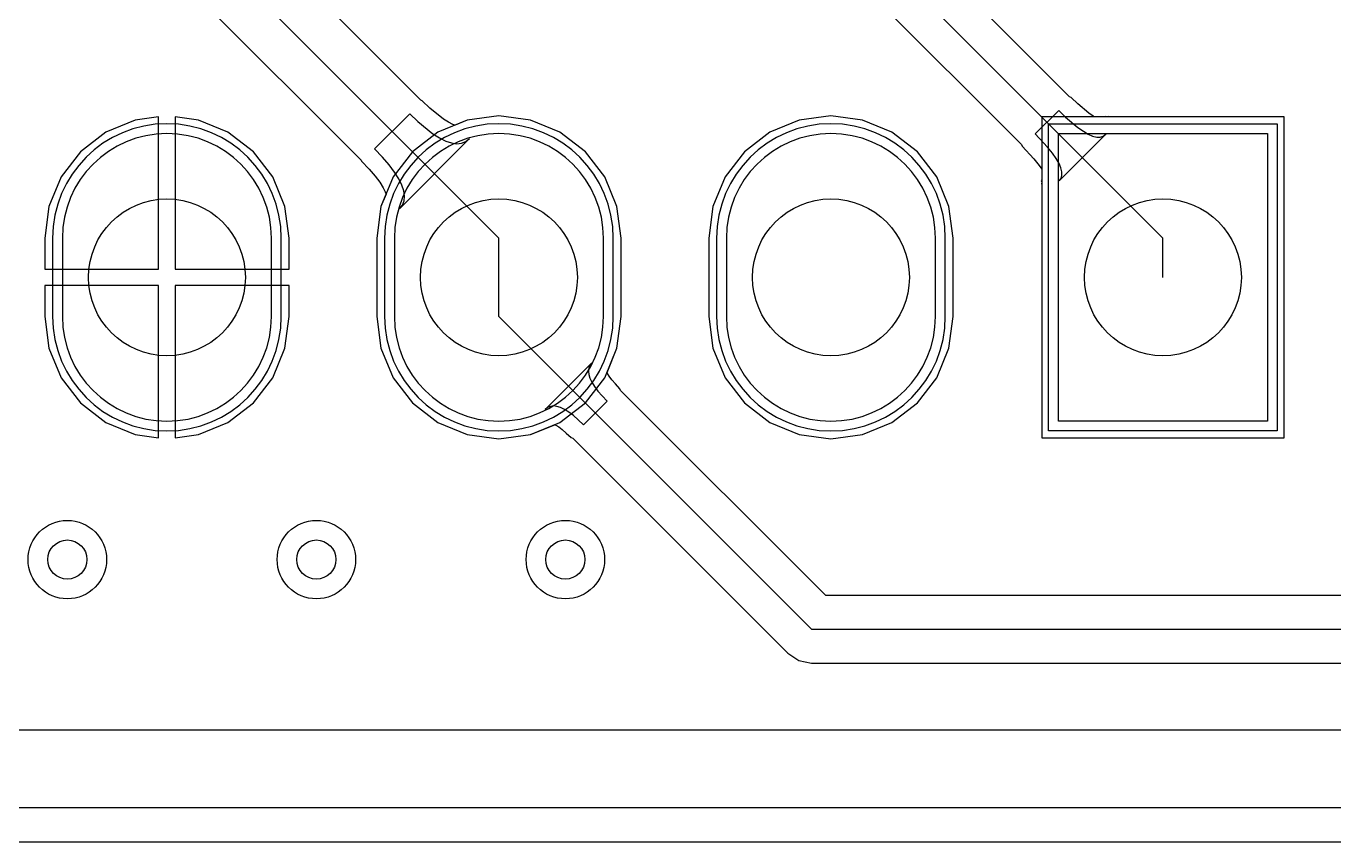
# Model space of a CAD drawing. Extents: x -53 to 82, y -68 to 38.
# Drawn here: x 57.34 to 67.35, y 0 to 6.24 of the extents above; entities that cross this region are included whole.
import ezdxf

# ---------------------------------------------------------------- set-up
doc = ezdxf.new("R2010")
doc.units = 0
for name, color, linetype in [('BOTTOM_LAYER', 5, 'CONTINUOUS'), ('BOTTOM_SOLDER', 6, 'CONTINUOUS'), ('KEEP-OUT_LAYER', 6, 'CONTINUOUS'), ('MULTI-LAYER', 9, 'CONTINUOUS'), ('TOP_LAYER', 1, 'CONTINUOUS'), ('TOP_OVERLAY', 2, 'CONTINUOUS'), ('TOP_SOLDER', 216, 'CONTINUOUS')]:
    doc.layers.add(name, color=color, linetype=linetype)

msp = doc.modelspace()

# ---------------------------------------------------------------- linework, layer by layer
at = {"layer": 'BOTTOM_LAYER'}
for p, q in [((63.339, 7.319), (66.04, 4.618)), ((65.326, 5.698), (63.751, 7.273)), ((63.385, 6.907), (64.958, 5.333)), ((65.339, 5.693), (65.326, 5.698)), ((65.388, 5.646), (65.339, 5.693)), ((65.473, 5.573), (65.388, 5.646)), ((58.178, 5.521), (57.953, 5.428)), ((58.356, 5.545), (58.178, 5.521)), ((58.356, 4.381), (58.356, 5.545)), ((58.662, 5.521), (58.483, 5.545)), ((58.483, 5.545), (58.483, 4.381)), ((58.887, 5.428), (58.662, 5.521)), ((60.718, 5.521), (60.493, 5.428)), ((60.96, 5.553), (60.718, 5.521)), ((61.202, 5.521), (60.96, 5.553)), ((61.427, 5.428), (61.202, 5.521)), ((63.258, 5.521), (63.033, 5.428)), ((63.5, 5.553), (63.258, 5.521)), ((63.742, 5.521), (63.5, 5.553)), ((63.967, 5.428), (63.742, 5.521)), ((65.063, 5.415), (65.243, 5.595)), ((65.243, 5.595), (65.295, 5.544)), ((65.295, 5.544), (65.389, 5.464)), ((65.505, 5.551), (65.473, 5.573)), ((65.515, 5.545), (65.505, 5.551)), ((65.592, 5.545), (65.515, 5.545)), ((65.602, 5.549), (65.592, 5.545)), ((65.613, 5.545), (65.602, 5.549)), ((65.624, 5.548), (65.613, 5.545)), ((65.613, 5.545), (65.613, 5.545)), ((65.628, 5.545), (65.624, 5.548)), ((66.967, 5.545), (65.628, 5.545)), ((66.967, 3.091), (66.967, 5.545)), ((57.953, 5.428), (57.759, 5.279)), ((59.081, 5.279), (58.887, 5.428)), ((60.493, 5.428), (60.299, 5.279)), ((61.621, 5.279), (61.427, 5.428)), ((63.033, 5.428), (62.839, 5.279)), ((64.161, 5.279), (63.967, 5.428)), ((65.157, 5.314), (65.063, 5.415)), ((65.24, 3.218), (65.24, 5.418)), ((65.24, 5.418), (66.84, 5.418)), ((65.602, 5.412), (65.246, 5.056)), ((65.389, 5.464), (65.431, 5.435)), ((65.431, 5.435), (65.468, 5.413)), ((65.468, 5.413), (65.502, 5.399)), ((65.583, 5.398), (65.602, 5.412)), ((66.84, 5.418), (66.84, 3.218)), ((64.958, 5.333), (64.963, 5.321)), ((64.963, 5.321), (65.053, 5.224)), ((65.194, 5.269), (65.157, 5.314)), ((65.502, 5.399), (65.533, 5.391)), ((65.533, 5.391), (65.56, 5.391)), ((65.56, 5.391), (65.583, 5.398)), ((57.759, 5.279), (57.61, 5.086)), ((59.23, 5.086), (59.081, 5.279)), ((60.299, 5.279), (60.15, 5.086)), ((61.77, 5.086), (61.621, 5.279)), ((62.839, 5.279), (62.69, 5.086)), ((64.31, 5.086), (64.161, 5.279)), ((65.053, 5.224), (65.084, 5.186)), ((65.223, 5.227), (65.194, 5.269)), ((65.245, 5.19), (65.223, 5.227)), ((65.084, 5.186), (65.107, 5.153)), ((65.107, 5.153), (65.113, 5.143)), ((65.113, 5.143), (65.113, 5.066)), ((65.259, 5.156), (65.245, 5.19)), ((65.267, 5.125), (65.259, 5.156)), ((65.267, 5.098), (65.267, 5.125)), ((57.61, 5.086), (57.517, 4.86)), ((59.323, 4.86), (59.23, 5.086)), ((60.15, 5.086), (60.057, 4.86)), ((61.863, 4.86), (61.77, 5.086)), ((62.69, 5.086), (62.597, 4.86)), ((64.403, 4.86), (64.31, 5.086)), ((65.113, 5.066), (65.109, 5.056)), ((65.109, 5.056), (65.113, 5.045)), ((65.113, 5.045), (65.11, 5.034)), ((65.11, 5.034), (65.113, 5.03)), ((65.113, 5.045), (65.113, 5.045)), ((65.113, 5.03), (65.113, 3.091)), ((65.246, 5.056), (65.26, 5.075)), ((65.26, 5.075), (65.267, 5.098)), ((57.517, 4.86), (57.485, 4.618)), ((59.355, 4.618), (59.323, 4.86)), ((60.057, 4.86), (60.025, 4.618)), ((61.895, 4.618), (61.863, 4.86)), ((62.597, 4.86), (62.565, 4.618)), ((64.435, 4.618), (64.403, 4.86)), ((57.485, 4.618), (57.485, 4.381)), ((57.62, 4.618), (57.62, 4.018)), ((59.22, 4.018), (59.22, 4.618)), ((59.355, 4.381), (59.355, 4.618)), ((60.025, 4.618), (60.025, 4.018)), ((60.16, 4.618), (60.16, 4.018)), ((61.76, 4.018), (61.76, 4.618)), ((61.895, 4.018), (61.895, 4.618)), ((62.565, 4.618), (62.565, 4.018)), ((62.7, 4.618), (62.7, 4.018)), ((64.3, 4.018), (64.3, 4.618)), ((64.435, 4.018), (64.435, 4.618)), ((66.04, 4.318), (66.04, 4.618)), ((57.485, 4.381), (58.356, 4.381)), ((58.483, 4.381), (59.355, 4.381)), ((60.96, 4.018), (60.96, 4.318)), ((58.356, 4.255), (57.485, 4.255)), ((57.485, 4.255), (57.485, 4.018)), ((58.356, 3.091), (58.356, 4.255)), ((59.355, 4.255), (58.483, 4.255)), ((58.483, 4.255), (58.483, 3.091)), ((59.355, 4.018), (59.355, 4.255)), ((57.485, 4.018), (57.517, 3.776)), ((59.323, 3.776), (59.355, 4.018)), ((60.025, 4.018), (60.057, 3.776)), ((60.96, 4.018), (63.352, 1.626)), ((61.863, 3.776), (61.895, 4.018)), ((62.565, 4.018), (62.597, 3.776)), ((64.403, 3.776), (64.435, 4.018)), ((57.517, 3.776), (57.61, 3.55)), ((59.23, 3.55), (59.323, 3.776)), ((60.057, 3.776), (60.15, 3.55)), ((61.787, 3.591), (61.863, 3.776)), ((62.597, 3.776), (62.69, 3.55)), ((64.31, 3.55), (64.403, 3.776)), ((61.313, 3.307), (61.671, 3.665)), ((61.647, 3.624), (61.644, 3.601)), ((61.656, 3.646), (61.647, 3.624)), ((61.671, 3.665), (61.656, 3.646)), ((57.61, 3.55), (57.759, 3.357)), ((59.081, 3.357), (59.23, 3.55)), ((60.15, 3.55), (60.299, 3.357)), ((61.644, 3.601), (61.647, 3.575)), ((61.647, 3.575), (61.656, 3.547)), ((61.656, 3.547), (61.67, 3.516)), ((61.67, 3.516), (61.69, 3.483)), ((61.791, 3.582), (61.787, 3.591)), ((61.804, 3.561), (61.791, 3.582)), ((61.824, 3.534), (61.804, 3.561)), ((61.851, 3.503), (61.824, 3.534)), ((61.886, 3.466), (61.851, 3.503)), ((62.69, 3.55), (62.839, 3.357)), ((64.161, 3.357), (64.31, 3.55)), ((61.69, 3.483), (61.717, 3.448)), ((61.717, 3.448), (61.749, 3.411)), ((61.749, 3.411), (61.787, 3.371)), ((61.891, 3.453), (61.886, 3.466)), ((63.46, 1.885), (61.891, 3.453)), ((57.759, 3.357), (57.953, 3.208)), ((58.887, 3.208), (59.081, 3.357)), ((60.299, 3.357), (60.493, 3.208)), ((61.332, 3.322), (61.313, 3.307)), ((61.354, 3.331), (61.332, 3.322)), ((61.377, 3.334), (61.354, 3.331)), ((61.403, 3.331), (61.377, 3.334)), ((61.431, 3.322), (61.403, 3.331)), ((61.462, 3.308), (61.431, 3.322)), ((61.495, 3.288), (61.462, 3.308)), ((61.787, 3.371), (61.607, 3.191)), ((62.839, 3.357), (63.033, 3.208)), ((63.967, 3.208), (64.161, 3.357)), ((57.953, 3.208), (58.178, 3.115)), ((58.662, 3.115), (58.887, 3.208)), ((60.493, 3.208), (60.718, 3.115)), ((61.53, 3.261), (61.495, 3.288)), ((61.567, 3.229), (61.53, 3.261)), ((61.607, 3.191), (61.567, 3.229)), ((63.033, 3.208), (63.258, 3.115)), ((63.742, 3.115), (63.967, 3.208)), ((66.84, 3.218), (65.24, 3.218)), ((58.178, 3.115), (58.356, 3.091)), ((58.483, 3.091), (58.662, 3.115)), ((60.718, 3.115), (60.96, 3.083)), ((60.96, 3.083), (61.202, 3.115)), ((61.202, 3.115), (61.387, 3.191)), ((61.387, 3.191), (61.396, 3.187)), ((61.396, 3.187), (61.417, 3.174)), ((61.417, 3.174), (61.444, 3.154)), ((61.444, 3.154), (61.475, 3.127)), ((61.475, 3.127), (61.512, 3.092)), ((63.258, 3.115), (63.5, 3.083)), ((63.5, 3.083), (63.742, 3.115)), ((61.512, 3.092), (61.525, 3.087)), ((61.525, 3.087), (63.169, 1.442)), ((65.113, 3.091), (66.967, 3.091)), ((68.574, 1.885), (63.46, 1.885)), ((63.352, 1.626), (68.682, 1.626)), ((63.169, 1.442), (63.253, 1.386)), ((63.253, 1.386), (63.352, 1.367)), ((63.352, 1.367), (68.682, 1.367)), ((78.551, 0.259), (8.331, 0.259))]:
    msp.add_line(p, q, dxfattribs=at)
for centre, radius in [((58.42, 4.318), 0.6), ((60.96, 4.318), 0.6), ((63.5, 4.318), 0.6), ((66.04, 4.318), 0.6), ((57.658, 2.159), 0.3), ((59.563, 2.159), 0.3), ((61.468, 2.159), 0.3), ((57.658, 2.159), 0.15), ((59.563, 2.159), 0.15), ((61.468, 2.159), 0.15)]:
    msp.add_circle(centre, radius, dxfattribs=at)
for centre, start, end in [((58.42, 4.618), 0, 180), ((60.96, 4.618), 0, 180), ((63.5, 4.618), 0, 180), ((58.42, 4.018), 180, 0), ((60.96, 4.018), 180, 0), ((63.5, 4.018), 180, 0)]:
    msp.add_arc(centre, 0.8, start, end, dxfattribs=at)
at = {"layer": 'BOTTOM_SOLDER'}
for p, q in [((65.165, 3.143), (65.165, 5.493)), ((65.165, 5.493), (66.915, 5.493)), ((66.915, 5.493), (66.915, 3.143)), ((57.545, 4.618), (57.545, 4.018)), ((59.295, 4.018), (59.295, 4.618)), ((60.085, 4.618), (60.085, 4.018)), ((61.835, 4.018), (61.835, 4.618)), ((62.625, 4.618), (62.625, 4.018)), ((64.375, 4.018), (64.375, 4.618)), ((66.915, 3.143), (65.165, 3.143))]:
    msp.add_line(p, q, dxfattribs=at)
for centre in [(58.42, 4.318), (60.96, 4.318), (63.5, 4.318), (66.04, 4.318)]:
    msp.add_circle(centre, 0.6, dxfattribs=at)
for centre, start, end in [((58.42, 4.618), 0, 180), ((60.96, 4.618), 0, 180), ((63.5, 4.618), 0, 180), ((58.42, 4.018), 180, 0), ((60.96, 4.018), 180, 0), ((63.5, 4.018), 180, 0)]:
    msp.add_arc(centre, 0.875, start, end, dxfattribs=at)
at = {"layer": 'KEEP-OUT_LAYER'}
msp.add_line((3.022, 0), (78.551, 0), dxfattribs=at)
at = {"layer": 'MULTI-LAYER'}
for p, q in [((65.24, 3.218), (65.24, 5.418)), ((65.24, 5.418), (66.84, 5.418)), ((66.84, 5.418), (66.84, 3.218)), ((57.62, 4.618), (57.62, 4.018)), ((59.22, 4.018), (59.22, 4.618)), ((60.16, 4.618), (60.16, 4.018)), ((61.76, 4.018), (61.76, 4.618)), ((62.7, 4.618), (62.7, 4.018)), ((64.3, 4.018), (64.3, 4.618)), ((66.84, 3.218), (65.24, 3.218))]:
    msp.add_line(p, q, dxfattribs=at)
for centre in [(58.42, 4.318), (60.96, 4.318), (63.5, 4.318), (66.04, 4.318)]:
    msp.add_circle(centre, 0.6, dxfattribs=at)
for centre, start, end in [((58.42, 4.618), 0, 180), ((60.96, 4.618), 0, 180), ((63.5, 4.618), 0, 180), ((58.42, 4.018), 180, 0), ((60.96, 4.018), 180, 0), ((63.5, 4.018), 180, 0)]:
    msp.add_arc(centre, 0.8, start, end, dxfattribs=at)
at = {"layer": 'TOP_LAYER'}
for p, q in [((60.363, 5.673), (56.418, 9.618)), ((56.189, 9.389), (60.96, 4.618)), ((56.055, 9.066), (59.905, 5.215)), ((60.372, 5.669), (60.363, 5.673)), ((60.431, 5.613), (60.372, 5.669)), ((60.535, 5.528), (60.431, 5.613)), ((58.178, 5.521), (57.953, 5.428)), ((58.356, 5.545), (58.178, 5.521)), ((58.356, 4.381), (58.356, 5.545)), ((58.662, 5.521), (58.483, 5.545)), ((58.483, 5.545), (58.483, 4.381)), ((58.887, 5.428), (58.662, 5.521)), ((60.008, 5.301), (60.277, 5.57)), ((60.277, 5.57), (60.34, 5.51)), ((60.34, 5.51), (60.455, 5.417)), ((60.574, 5.504), (60.535, 5.528)), ((60.606, 5.488), (60.574, 5.504)), ((60.718, 5.521), (60.624, 5.482)), ((60.96, 5.553), (60.718, 5.521)), ((61.202, 5.521), (60.96, 5.553)), ((61.427, 5.428), (61.202, 5.521)), ((63.258, 5.521), (63.033, 5.428)), ((63.5, 5.553), (63.258, 5.521)), ((63.742, 5.521), (63.5, 5.553)), ((63.967, 5.428), (63.742, 5.521)), ((66.967, 5.545), (65.113, 5.545)), ((65.113, 5.545), (65.113, 3.091)), ((66.967, 3.091), (66.967, 5.545)), ((57.953, 5.428), (57.759, 5.279)), ((59.081, 5.279), (58.887, 5.428)), ((60.455, 5.417), (60.506, 5.384)), ((60.624, 5.482), (60.606, 5.488)), ((61.621, 5.279), (61.427, 5.428)), ((63.033, 5.428), (62.839, 5.279)), ((64.161, 5.279), (63.967, 5.428)), ((65.24, 3.218), (65.24, 5.418)), ((65.24, 5.418), (66.84, 5.418)), ((66.84, 5.418), (66.84, 3.218)), ((60.735, 5.379), (60.199, 4.843)), ((60.506, 5.384), (60.554, 5.36)), ((60.554, 5.36), (60.598, 5.346)), ((60.598, 5.346), (60.638, 5.34)), ((60.638, 5.34), (60.674, 5.344)), ((60.674, 5.344), (60.707, 5.357)), ((60.707, 5.357), (60.735, 5.379)), ((57.759, 5.279), (57.61, 5.086)), ((59.23, 5.086), (59.081, 5.279)), ((59.905, 5.215), (59.909, 5.206)), ((59.909, 5.206), (59.966, 5.145)), ((60.068, 5.238), (60.008, 5.301)), ((60.119, 5.179), (60.068, 5.238)), ((61.77, 5.086), (61.621, 5.279)), ((62.839, 5.279), (62.69, 5.086)), ((64.31, 5.086), (64.161, 5.279)), ((59.966, 5.145), (60.012, 5.092)), ((60.161, 5.123), (60.119, 5.179)), ((60.194, 5.072), (60.161, 5.123)), ((57.61, 5.086), (57.517, 4.86)), ((59.323, 4.86), (59.23, 5.086)), ((60.012, 5.092), (60.048, 5.045)), ((60.048, 5.045), (60.074, 5.004)), ((60.074, 5.004), (60.09, 4.972)), ((60.218, 5.024), (60.194, 5.072)), ((60.232, 4.98), (60.218, 5.024)), ((61.863, 4.86), (61.77, 5.086)), ((62.69, 5.086), (62.597, 4.86)), ((64.403, 4.86), (64.31, 5.086)), ((60.096, 4.954), (60.057, 4.86)), ((60.09, 4.972), (60.096, 4.954)), ((60.221, 4.871), (60.234, 4.904)), ((60.238, 4.94), (60.232, 4.98)), ((60.234, 4.904), (60.238, 4.94)), ((57.517, 4.86), (57.485, 4.618)), ((59.355, 4.618), (59.323, 4.86)), ((60.057, 4.86), (60.025, 4.618)), ((60.199, 4.843), (60.221, 4.871)), ((61.895, 4.618), (61.863, 4.86)), ((62.597, 4.86), (62.565, 4.618)), ((64.435, 4.618), (64.403, 4.86)), ((57.485, 4.618), (57.485, 4.381)), ((57.62, 4.618), (57.62, 4.018)), ((59.22, 4.018), (59.22, 4.618)), ((59.355, 4.381), (59.355, 4.618)), ((60.025, 4.618), (60.025, 4.018)), ((60.16, 4.618), (60.16, 4.018)), ((60.96, 4.318), (60.96, 4.618)), ((61.76, 4.018), (61.76, 4.618)), ((61.895, 4.018), (61.895, 4.618)), ((62.565, 4.618), (62.565, 4.018)), ((62.7, 4.618), (62.7, 4.018)), ((64.3, 4.018), (64.3, 4.618)), ((64.435, 4.018), (64.435, 4.618)), ((57.485, 4.381), (58.356, 4.381)), ((58.483, 4.381), (59.355, 4.381)), ((58.356, 4.255), (57.485, 4.255)), ((57.485, 4.255), (57.485, 4.018)), ((58.356, 3.091), (58.356, 4.255)), ((59.355, 4.255), (58.483, 4.255)), ((58.483, 4.255), (58.483, 3.091)), ((59.355, 4.018), (59.355, 4.255)), ((57.485, 4.018), (57.517, 3.776)), ((59.323, 3.776), (59.355, 4.018)), ((60.025, 4.018), (60.057, 3.776)), ((61.863, 3.776), (61.895, 4.018)), ((62.565, 4.018), (62.597, 3.776)), ((64.403, 3.776), (64.435, 4.018)), ((57.517, 3.776), (57.61, 3.55)), ((59.23, 3.55), (59.323, 3.776)), ((60.057, 3.776), (60.15, 3.55)), ((61.77, 3.55), (61.863, 3.776)), ((62.597, 3.776), (62.69, 3.55)), ((64.31, 3.55), (64.403, 3.776)), ((57.61, 3.55), (57.759, 3.357)), ((59.081, 3.357), (59.23, 3.55)), ((60.15, 3.55), (60.299, 3.357)), ((61.621, 3.357), (61.77, 3.55)), ((62.69, 3.55), (62.839, 3.357)), ((64.161, 3.357), (64.31, 3.55)), ((57.759, 3.357), (57.953, 3.208)), ((58.887, 3.208), (59.081, 3.357)), ((60.299, 3.357), (60.493, 3.208)), ((61.427, 3.208), (61.621, 3.357)), ((62.839, 3.357), (63.033, 3.208)), ((63.967, 3.208), (64.161, 3.357)), ((57.953, 3.208), (58.178, 3.115)), ((58.662, 3.115), (58.887, 3.208)), ((60.493, 3.208), (60.718, 3.115)), ((61.202, 3.115), (61.427, 3.208)), ((63.033, 3.208), (63.258, 3.115)), ((63.742, 3.115), (63.967, 3.208)), ((66.84, 3.218), (65.24, 3.218)), ((58.178, 3.115), (58.356, 3.091)), ((58.483, 3.091), (58.662, 3.115)), ((60.718, 3.115), (60.96, 3.083)), ((60.96, 3.083), (61.202, 3.115)), ((63.258, 3.115), (63.5, 3.083)), ((63.5, 3.083), (63.742, 3.115)), ((65.113, 3.091), (66.967, 3.091)), ((78.551, 0.259), (8.331, 0.259))]:
    msp.add_line(p, q, dxfattribs=at)
for centre, radius in [((58.42, 4.318), 0.6), ((60.96, 4.318), 0.6), ((63.5, 4.318), 0.6), ((66.04, 4.318), 0.6), ((57.658, 2.159), 0.3), ((59.563, 2.159), 0.3), ((61.468, 2.159), 0.3), ((57.658, 2.159), 0.15), ((59.563, 2.159), 0.15), ((61.468, 2.159), 0.15)]:
    msp.add_circle(centre, radius, dxfattribs=at)
for centre, start, end in [((58.42, 4.618), 0, 180), ((60.96, 4.618), 0, 180), ((63.5, 4.618), 0, 180), ((58.42, 4.018), 180, 0), ((60.96, 4.018), 180, 0), ((63.5, 4.018), 180, 0)]:
    msp.add_arc(centre, 0.8, start, end, dxfattribs=at)
at = {"layer": 'TOP_OVERLAY'}
msp.add_line((55.94, 0.858), (68.52, 0.858), dxfattribs=at)
at = {"layer": 'TOP_SOLDER'}
for p, q in [((65.165, 3.143), (65.165, 5.493)), ((65.165, 5.493), (66.915, 5.493)), ((66.915, 5.493), (66.915, 3.143)), ((57.545, 4.618), (57.545, 4.018)), ((59.295, 4.018), (59.295, 4.618)), ((60.085, 4.618), (60.085, 4.018)), ((61.835, 4.018), (61.835, 4.618)), ((62.625, 4.618), (62.625, 4.018)), ((64.375, 4.018), (64.375, 4.618)), ((66.915, 3.143), (65.165, 3.143))]:
    msp.add_line(p, q, dxfattribs=at)
for centre in [(58.42, 4.318), (60.96, 4.318), (63.5, 4.318), (66.04, 4.318)]:
    msp.add_circle(centre, 0.6, dxfattribs=at)
for centre, start, end in [((58.42, 4.618), 0, 180), ((60.96, 4.618), 0, 180), ((63.5, 4.618), 0, 180), ((58.42, 4.018), 180, 0), ((60.96, 4.018), 180, 0), ((63.5, 4.018), 180, 0)]:
    msp.add_arc(centre, 0.875, start, end, dxfattribs=at)

doc.saveas('drawing.dxf')
